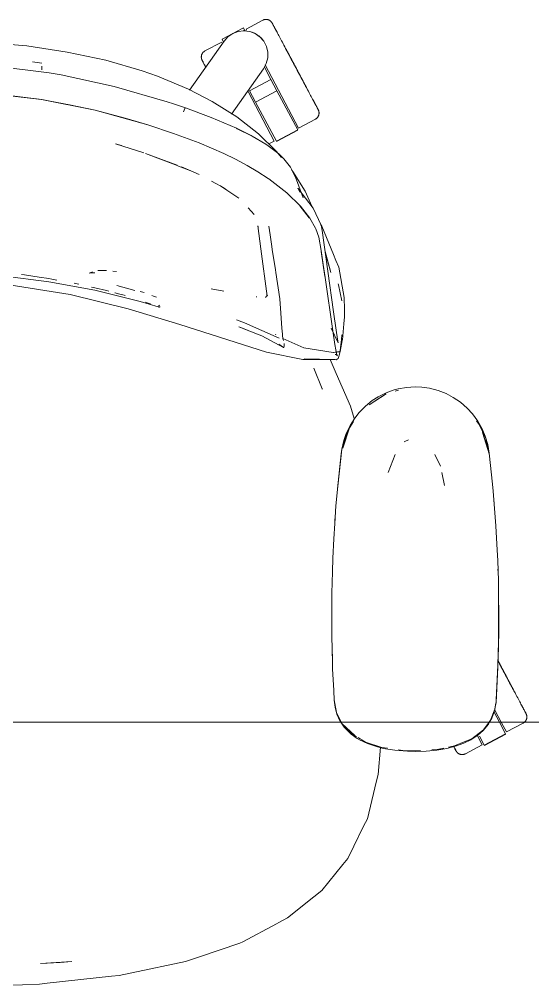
# Model space of a CAD drawing. Header units: millimetres. Extents: x 155927 to 295199, y -4084 to 97293.
# Drawn here: x 163682 to 163979, y 21083 to 21644 of the extents above; entities that cross this region are included whole.
import ezdxf

# ---------------------------------------------------------------- set-up
doc = ezdxf.new("R2010")
doc.units = ezdxf.units.MM
doc.header["$MEASUREMENT"] = 0
doc.layers.add('G-IMPT', color=8, linetype='CONTINUOUS', lineweight=9)
doc.layers.add('I-FURN', color=8, linetype='CONTINUOUS', lineweight=9)

msp = doc.modelspace()

# ---------------------------------------------------------------- linework, layer by layer
at = {"layer": 'G-IMPT'}
for p, q in [((163685.81, 21628.71), (163660.24, 21630.97)), ((163709.23, 21625.22), (163685.81, 21628.71)), ((163731.6, 21620.4), (163709.23, 21625.22)), ((163694.52, 21618.81), (163689.1, 21619.46)), ((163752.84, 21614.23), (163731.6, 21620.4)), ((163668.62, 21616.97), (163698.79, 21613.16)), ((163694.47, 21614.95), (163694.55, 21617.04)), ((163694.55, 21617.04), (163694.55, 21616.93)), ((163752.84, 21614.23), (163761.57, 21611.15)), ((163698.79, 21613.16), (163705.71, 21611.97)), ((163736.5, 21605.31), (163705.71, 21611.97)), ((163761.57, 21611.15), (163779.55, 21603.64)), ((163736.5, 21605.31), (163767.33, 21596.36)), ((163793.32, 21596.55), (163779.55, 21603.64)), ((163662.88, 21601.41), (163694.43, 21597.62)), ((163662.92, 21601.45), (163694.51, 21597.62)), ((163694.43, 21597.62), (163678.96, 21599.57)), ((163725.56, 21591.45), (163694.43, 21597.62)), ((163694.43, 21597.62), (163710.54, 21594.52)), ((163725.56, 21591.45), (163694.51, 21597.62)), ((163725.56, 21591.45), (163710.54, 21594.52)), ((163742.81, 21586.79), (163725.56, 21591.45)), ((163725.56, 21591.45), (163756.06, 21583.06)), ((163725.56, 21591.45), (163755.97, 21583.02)), ((163767.33, 21596.36), (163770.93, 21595.17)), ((163777.86, 21592.76), (163770.93, 21595.17)), ((163777.08, 21591.53), (163776.66, 21590.48)), ((163777.08, 21591.53), (163776.88, 21591.07)), ((163777.08, 21591.53), (163777.46, 21592.36)), ((163777.08, 21591.53), (163777.36, 21592.18)), ((163777.36, 21592.18), (163777.46, 21592.36)), ((163777.73, 21592.76), (163777.46, 21592.36)), ((163777.46, 21592.36), (163777.68, 21592.75)), ((163777.73, 21592.76), (163777.68, 21592.75)), ((163777.86, 21592.8), (163777.73, 21592.76)), ((163777.73, 21592.76), (163777.86, 21592.76)), ((163792.83, 21587.23), (163777.86, 21592.8)), ((163807.62, 21587.57), (163793.32, 21596.55)), ((163742.81, 21586.79), (163755.97, 21583.02)), ((163776.66, 21590.48), (163776.88, 21591.07)), ((163796.51, 21585.75), (163792.83, 21587.23)), ((163807.46, 21580.98), (163796.51, 21585.75)), ((163807.62, 21587.57), (163820.22, 21577.77)), ((163756.06, 21583.06), (163770.97, 21578.06)), ((163807.91, 21580.76), (163807.46, 21580.98)), ((163807.46, 21580.98), (163816.52, 21576.45)), ((163807.46, 21580.98), (163815.92, 21576.75)), ((163807.91, 21580.76), (163816.52, 21576.45)), ((163785.85, 21572.6), (163770.97, 21578.06)), ((163816.52, 21576.45), (163815.92, 21576.75)), ((163816.52, 21576.45), (163824.51, 21571.72)), ((163830.51, 21567.81), (163820.22, 21577.77)), ((163737.25, 21572), (163740.68, 21570.92)), ((163737.25, 21572), (163753.73, 21566.74)), ((163785.85, 21572.6), (163800.08, 21566.42)), ((163825.8, 21570.85), (163824.51, 21571.72)), ((163831.93, 21566.14), (163825.8, 21570.85)), ((163754.72, 21566.47), (163773.13, 21559.65)), ((163754.72, 21566.47), (163772.17, 21559.75)), ((163806.81, 21563.03), (163800.08, 21566.42)), ((163833.51, 21564.13), (163830.51, 21567.81)), ((163831.93, 21566.14), (163834.96, 21563.24)), ((163838.82, 21558.38), (163834.96, 21563.24)), ((163772.17, 21559.75), (163773.89, 21559.09)), ((163780.98, 21556.37), (163773.89, 21559.09)), ((163780.98, 21556.37), (163775.53, 21558.68)), ((163806.81, 21563.03), (163813.6, 21559.46)), ((163819.83, 21555.7), (163813.6, 21559.46)), ((163839.44, 21557.24), (163838.82, 21558.38)), ((163785.82, 21554.17), (163780.98, 21556.37)), ((163819.83, 21555.7), (163825.92, 21551.81)), ((163839.44, 21557.24), (163840.61, 21554.8)), ((163840.13, 21555.89), (163839.63, 21556.65)), ((163840.13, 21555.89), (163847.25, 21544.44)), ((163840.61, 21554.8), (163841.68, 21552.58)), ((163846.19, 21540.67), (163841.68, 21552.58)), ((163792.87, 21550.3), (163800.97, 21546.11)), ((163798.2, 21547.61), (163801.95, 21545.06)), ((163798.2, 21547.61), (163800.97, 21546.11)), ((163826.18, 21551.64), (163825.92, 21551.81)), ((163836.62, 21543.62), (163826.18, 21551.64)), ((163801.95, 21545.06), (163802.53, 21544.66)), ((163802.53, 21544.66), (163807.66, 21541.17)), ((163807.66, 21541.17), (163808.77, 21540.42)), ((163844.52, 21535.89), (163836.62, 21543.62)), ((163842.96, 21546.33), (163851.88, 21534.68)), ((163842.96, 21546.33), (163844.3, 21543.99)), ((163847.25, 21544.44), (163851.23, 21535.81)), ((163849.61, 21529.15), (163844.21, 21536.1)), ((163844.21, 21536.1), (163847.02, 21532.52)), ((163844.52, 21535.89), (163849.94, 21528.92)), ((163814.3, 21534.9), (163817.63, 21530.99)), ((163849.61, 21529.15), (163847.02, 21532.52)), ((163851.88, 21534.68), (163854.94, 21528.1)), ((163821.58, 21511.04), (163819.8, 21524.4)), ((163819.8, 21524.4), (163819.94, 21523.93)), ((163826.93, 21519.23), (163826.18, 21524.3)), ((163849.94, 21528.92), (163853.22, 21523.09)), ((163854.94, 21528.1), (163856.51, 21524.73)), ((163856.22, 21525.35), (163856.99, 21524.18)), ((163857.15, 21521.74), (163856.51, 21524.73)), ((163856.99, 21524.18), (163863.79, 21507.73)), ((163826.93, 21519.23), (163827.99, 21512.39)), ((163853.44, 21522.67), (163853.22, 21523.09)), ((163853.44, 21522.67), (163855.19, 21517.87)), ((163863.83, 21474.53), (163857.15, 21521.74)), ((163855.19, 21517.87), (163856.49, 21510.2)), ((163821.58, 21511.04), (163825.31, 21483.71)), ((163827.99, 21512.39), (163828.25, 21510.73)), ((163830.12, 21498.96), (163828.25, 21510.73)), ((163858.79, 21495.04), (163856.49, 21510.2)), ((163858.79, 21495.04), (163856.56, 21509.63)), ((163858.88, 21494.44), (163856.56, 21509.63)), ((163862.28, 21497.32), (163858.78, 21510.27)), ((163862.28, 21497.32), (163858.92, 21509.21)), ((163863.79, 21507.73), (163865.18, 21504.36)), ((163866.77, 21500.5), (163865.18, 21504.36)), ((163684.5, 21495.97), (163682.84, 21496.16)), ((163693.02, 21494.68), (163684.5, 21495.97)), ((163721.91, 21497.01), (163723.86, 21497.7)), ((163722.96, 21497.23), (163721.91, 21497.01)), ((163722.96, 21497.23), (163725.27, 21497.26)), ((163725.13, 21497.27), (163725.27, 21497.26)), ((163726.97, 21498.55), (163732.03, 21498.46)), ((163726.97, 21498.55), (163729.75, 21498.54)), ((163732.03, 21498.46), (163729.75, 21498.54)), ((163735.82, 21498.15), (163737.92, 21497.94)), ((163830.37, 21497.41), (163830.12, 21498.96)), ((163832.58, 21482.2), (163830.37, 21497.41)), ((163870.01, 21482.81), (163866.77, 21500.5)), ((163698.65, 21492.06), (163671.73, 21495.35)), ((163711, 21484.66), (163673.09, 21490.66)), ((163693.02, 21494.68), (163698.65, 21493.83)), ((163698.65, 21493.83), (163700.28, 21493.58)), ((163725.32, 21487.12), (163698.65, 21492.06)), ((163703.18, 21493.03), (163700.28, 21493.58)), ((163713.28, 21491.1), (163716.1, 21490.56)), ((163858.88, 21494.44), (163863.44, 21463.56)), ((163866.56, 21490.25), (163866.41, 21490.82)), ((163868.6, 21480.94), (163866.56, 21490.25)), ((163711, 21484.66), (163744.69, 21476.35)), ((163723.33, 21488.9), (163725.31, 21488.45)), ((163732.06, 21486.89), (163725.31, 21488.45)), ((163725.32, 21487.12), (163751.64, 21480.58)), ((163732.06, 21486.89), (163733.35, 21486.56)), ((163737.07, 21485.59), (163736.9, 21485.64)), ((163738.22, 21485.27), (163737.07, 21485.59)), ((163748.54, 21486.86), (163738.07, 21489.79)), ((163738.22, 21485.27), (163742.21, 21484.16)), ((163751.63, 21486.42), (163753.85, 21485.69)), ((163792.77, 21487.89), (163800.03, 21486.47)), ((163742.21, 21484.16), (163742.9, 21483.95)), ((163751.64, 21480.58), (163762.07, 21477.5)), ((163756.84, 21479.42), (163754.74, 21480.16)), ((163756.84, 21479.42), (163757.5, 21479.18)), ((163759.39, 21483.7), (163758.38, 21484.08)), ((163759.39, 21483.7), (163761.05, 21483.09)), ((163819.25, 21483.21), (163818.9, 21483.25)), ((163824.2, 21482.85), (163825.44, 21484.42)), ((163825.31, 21483.71), (163825.36, 21483.97)), ((163825.4, 21484.21), (163825.36, 21483.97)), ((163832.58, 21482.2), (163832.59, 21482.12)), ((163832.59, 21482.12), (163833.2, 21473.87)), ((163870.01, 21482.81), (163870.04, 21475.84)), ((163774.66, 21467.17), (163744.69, 21476.35)), ((163762.34, 21477.44), (163762.07, 21477.5)), ((163762.32, 21478.4), (163762.47, 21478.19)), ((163762.32, 21478.4), (163762.71, 21477.79)), ((163762.63, 21477.36), (163762.34, 21477.44)), ((163762.86, 21477.31), (163762.63, 21477.36)), ((163763.09, 21477.39), (163762.86, 21477.31)), ((163833.84, 21465.03), (163833.2, 21473.87)), ((163863.83, 21474.53), (163865.27, 21463.86)), ((163870.04, 21471.67), (163870.04, 21475.84)), ((163807.5, 21469.9), (163812.08, 21468.15)), ((163812.08, 21468.15), (163832.24, 21459.23)), ((163869.7, 21467.71), (163870.04, 21471.67)), ((163774.66, 21467.17), (163824.9, 21451.18)), ((163813.72, 21463.86), (163808.82, 21465.87)), ((163808.82, 21465.87), (163813.92, 21463.85)), ((163813.92, 21463.85), (163809.39, 21465.64)), ((163822.19, 21460.6), (163813.72, 21463.86)), ((163833.84, 21465.03), (163834.09, 21461.62)), ((163862.46, 21465.11), (163866.46, 21456.68)), ((163863.44, 21463.56), (163864.55, 21455.71)), ((163865.48, 21462.57), (163865.27, 21463.86)), ((163866.32, 21457.54), (163865.48, 21462.57)), ((163869.7, 21467.71), (163868.89, 21458.39)), ((163822.19, 21460.6), (163832.3, 21455.32)), ((163830.07, 21461.61), (163830.34, 21461.17)), ((163834.13, 21461.25), (163834.09, 21461.62)), ((163834.13, 21461.25), (163834.42, 21458.79)), ((163846.56, 21453.61), (163834.27, 21459.2)), ((163834.42, 21458.79), (163834.44, 21458.72)), ((163834.72, 21457.95), (163834.44, 21458.72)), ((163866.46, 21456.68), (163866.32, 21457.54)), ((163868.38, 21458.56), (163867.86, 21453.87)), ((163868.04, 21453.67), (163868.85, 21457.92)), ((163868.38, 21458.56), (163868.59, 21461.15)), ((163868.89, 21458.39), (163868.85, 21457.92)), ((163824.9, 21451.18), (163845.86, 21446.98)), ((163834.75, 21453.97), (163832.05, 21455.81)), ((163834.75, 21453.97), (163832.3, 21455.32)), ((163834.75, 21453.97), (163834.58, 21453.94)), ((163834.88, 21454), (163834.75, 21453.97)), ((163835.03, 21454.69), (163834.88, 21454)), ((163835.19, 21456.22), (163835.03, 21454.69)), ((163846.56, 21453.61), (163863.61, 21450.9)), ((163867.19, 21451.58), (163863.61, 21450.9)), ((163867.19, 21451.58), (163863.64, 21450.96)), ((163863.64, 21450.96), (163867.6, 21451.34)), ((163865.66, 21449.44), (163864.55, 21455.71)), ((163867.78, 21453.26), (163867.25, 21449.98)), ((163868.04, 21453.67), (163867.6, 21451.34)), ((163867.78, 21453.26), (163867.86, 21453.87)), ((163845.86, 21446.98), (163864.73, 21446.94)), ((163846.75, 21447.42), (163865.19, 21446.84)), ((163846.75, 21447.42), (163864.73, 21446.94)), ((163865.32, 21438.78), (163861.75, 21446.95)), ((163865.31, 21446.81), (163864.44, 21447)), ((163864.44, 21447), (163864.55, 21446.97)), ((163864.73, 21446.94), (163864.55, 21446.97)), ((163865.11, 21449.79), (163864.61, 21449.87)), ((163865.19, 21446.84), (163864.73, 21446.94)), ((163865.11, 21449.79), (163865.65, 21449.47)), ((163865.31, 21446.81), (163865.88, 21447.2)), ((163865.49, 21450.06), (163866.05, 21448.97)), ((163865.49, 21450.06), (163865.66, 21449.44)), ((163865.65, 21449.47), (163866.05, 21448.97)), ((163866.38, 21447.58), (163865.88, 21447.2)), ((163866.38, 21447.58), (163866.7, 21448.11)), ((163867.25, 21449.98), (163866.7, 21448.11)), ((163852.29, 21441.84), (163857.22, 21429.98)), ((163868.74, 21430.94), (163865.32, 21438.78)), ((163857.32, 21429.72), (163857.22, 21429.98)), ((163873.6, 21419.82), (163868.74, 21430.94)), ((163894.25, 21427.59), (163899.02, 21429.3)), ((163901.15, 21429.87), (163899.02, 21429.3)), ((163899.46, 21428.5), (163901.49, 21429.12)), ((163906.1, 21430.75), (163901.15, 21429.87)), ((163911.14, 21431.04), (163906.1, 21430.75)), ((163911.14, 21431.04), (163914.99, 21430.87)), ((163919.5, 21430.22), (163914.99, 21430.87)), ((163919.5, 21430.22), (163924.37, 21428.96)), ((163929.08, 21427.13), (163924.37, 21428.96)), ((163882.22, 21419.9), (163886.19, 21423.08)), ((163894.34, 21426.94), (163884.39, 21420.62)), ((163890.67, 21424.78), (163884.39, 21420.62)), ((163889.74, 21425.35), (163886.19, 21423.08)), ((163894.25, 21427.59), (163889.74, 21425.35)), ((163894.34, 21426.94), (163890.67, 21424.78)), ((163933.24, 21424.94), (163929.08, 21427.13)), ((163933.24, 21424.94), (163937.41, 21422.11)), ((163873.6, 21419.82), (163875.66, 21412.66)), ((163882.22, 21419.9), (163878.67, 21416.29)), ((163937.41, 21422.11), (163941.24, 21418.79)), ((163944.41, 21415.35), (163941.24, 21418.79)), ((163873.31, 21408.66), (163876.04, 21412.98)), ((163878.67, 21416.29), (163876.04, 21412.98)), ((163944.41, 21415.35), (163947.4, 21411.26)), ((163872.92, 21407.33), (163869.1, 21395.48)), ((163869.31, 21398.11), (163872.51, 21406.3)), ((163873.31, 21408.66), (163871.12, 21404.08)), ((163872.92, 21407.33), (163872.02, 21404.63)), ((163872.92, 21407.33), (163875.34, 21410.91)), ((163946.71, 21411.31), (163948.31, 21409.2)), ((163949.92, 21406.82), (163947.4, 21411.26)), ((163952.05, 21401.13), (163948.31, 21409.2)), ((163949.92, 21406.82), (163951.73, 21402.58)), ((163872.02, 21404.63), (163869.1, 21395.48)), ((163871.12, 21404.08), (163869.68, 21399.94)), ((163907.31, 21400.43), (163905.09, 21399.41)), ((163954.09, 21392.16), (163950.26, 21404.63)), ((163950.26, 21404.63), (163953.17, 21395.48)), ((163951.73, 21402.58), (163953.19, 21397.72)), ((163952.05, 21401.13), (163953.96, 21392.73)), ((163868.52, 21394.98), (163866.06, 21372.03)), ((163868.52, 21394.98), (163866.17, 21373.55)), ((163868.52, 21394.98), (163868.19, 21392.16)), ((163868.52, 21394.98), (163869.68, 21399.94)), ((163868.81, 21395.43), (163869.31, 21398.11)), ((163905.09, 21399.41), (163904.64, 21399.12)), ((163954.09, 21392.16), (163953.17, 21395.48)), ((163954.09, 21392.68), (163953.19, 21397.72)), ((163866.06, 21372.03), (163868.19, 21392.16)), ((163895.42, 21381.46), (163899.56, 21391.89)), ((163922.52, 21391.79), (163925.78, 21385.01)), ((163955.99, 21374.75), (163954.09, 21392.68)), ((163928.12, 21373.96), (163926.55, 21381.4)), ((163866.17, 21373.55), (163865.18, 21362.15)), ((163956.34, 21370.62), (163955.99, 21374.75)), ((163957.59, 21355.57), (163956.34, 21370.62)), ((163864.45, 21351.86), (163865.18, 21362.15)), ((163956.94, 21363.75), (163956.77, 21365.42)), ((163957.59, 21355.57), (163957.91, 21350.48)), ((163864.45, 21351.86), (163863.89, 21342.99)), ((163864.59, 21353.9), (163864.5, 21352)), ((163864.59, 21353.9), (163864.72, 21355.32)), ((163957.91, 21350.48), (163958.72, 21336.34)), ((163863.35, 21331.68), (163863.89, 21342.99)), ((163958.98, 21330.31), (163958.72, 21336.34)), ((163863.35, 21331.68), (163863.06, 21323.8)), ((163958.98, 21330.31), (163959.37, 21318.56)), ((163862.77, 21311.5), (163863.06, 21323.8)), ((163959.12, 21325.43), (163959.23, 21323.49)), ((163959.23, 21323.49), (163959.24, 21322)), ((163862.98, 21319.93), (163862.9, 21318.28)), ((163862.9, 21318.28), (163862.9, 21316.2)), ((163959.53, 21310.14), (163959.37, 21318.56)), ((163862.77, 21311.5), (163862.69, 21306.03)), ((163862.69, 21291.31), (163862.69, 21306.03)), ((163959.53, 21310.14), (163959.42, 21280.12)), ((163959.53, 21310.14), (163959.58, 21289.95)), ((163959.53, 21310.14), (163959.62, 21299.34)), ((163959.42, 21280.12), (163959.62, 21299.34)), ((163862.74, 21286.8), (163862.69, 21291.31)), ((163959.58, 21289.95), (163959.07, 21268.56)), ((163959.58, 21289.95), (163959.11, 21269.77)), ((163959.58, 21289.95), (163959.42, 21280.12)), ((163959.54, 21289.95), (163959.56, 21287.92)), ((163862.74, 21286.8), (163863.12, 21271.13)), ((163862.91, 21280.08), (163862.91, 21277.86)), ((163863.06, 21274.53), (163862.91, 21277.86)), ((163959.42, 21280.12), (163959.07, 21268.56)), ((163863.12, 21271.13), (163863.24, 21267.59)), ((163863.86, 21255.03), (163863.24, 21267.59)), ((163959.11, 21269.77), (163958.02, 21247.98)), ((163959.07, 21268.56), (163958.02, 21247.98)), ((163959.11, 21269.77), (163958.14, 21249.59)), ((163959.07, 21268.56), (163959.11, 21269.77)), ((163863.86, 21255.03), (163864.14, 21249.36)), ((163865.51, 21242.24), (163864.14, 21249.59)), ((163864.14, 21249.36), (163864.64, 21245.35)), ((163958.02, 21247.98), (163958.14, 21249.59)), ((163864.64, 21245.35), (163865.7, 21241.4)), ((163957.31, 21244.12), (163954.9, 21237.92)), ((163957.33, 21243.94), (163956.96, 21242.59)), ((163957.31, 21244.12), (163957.89, 21247.97)), ((163957.33, 21243.94), (163957.77, 21246.33)), ((163958.02, 21247.98), (163957.77, 21246.33)), ((163867.61, 21237.98), (163865.51, 21242.24)), ((163867.69, 21237.08), (163865.7, 21241.4)), ((163867.61, 21237.98), (163868.24, 21236.71)), ((163954.9, 21237.92), (163954, 21236.71)), ((163955.57, 21238.95), (163954.29, 21236.71)), ((163955.57, 21238.95), (163956.96, 21242.59)), ((163867.94, 21236.71), (163869.89, 21233.86)), ((163874.02, 21230.04), (163868.71, 21235.75)), ((163876.11, 21228.84), (163868.71, 21235.75)), ((163868.71, 21235.75), (163870.95, 21233.33)), ((163871.03, 21232.53), (163869.89, 21233.86)), ((163874.48, 21230.26), (163870.95, 21233.33)), ((163871.03, 21232.53), (163874.07, 21229.67)), ((163950.73, 21232.3), (163943.94, 21227.08)), ((163953.61, 21235.52), (163950.53, 21231.78)), ((163954, 21236.71), (163950.73, 21232.3)), ((163954.29, 21236.71), (163953.61, 21235.52)), ((163877.17, 21228.15), (163874.02, 21230.04)), ((163874.07, 21229.67), (163877.53, 21227.22)), ((163876.11, 21228.84), (163874.64, 21230.12)), ((163878.9, 21226.42), (163877.53, 21227.22)), ((163879.4, 21226.82), (163877.96, 21227.68)), ((163883.54, 21224.21), (163878.9, 21226.42)), ((163882.32, 21225.07), (163879.87, 21226.54)), ((163943.45, 21226.46), (163939.37, 21224.47)), ((163943.94, 21227.08), (163939.55, 21225.24)), ((163943.45, 21226.46), (163947.49, 21229.11)), ((163947.49, 21229.11), (163950.53, 21231.78)), ((163891.71, 21222.04), (163882.32, 21225.07)), ((163888.63, 21222.47), (163883.54, 21224.21)), ((163888.63, 21222.47), (163892.55, 21221.49)), ((163891.09, 21222.18), (163889.65, 21206.3)), ((163895, 21221.58), (163891.71, 21222.04)), ((163892.55, 21221.49), (163899.32, 21220.38)), ((163923.96, 21220.87), (163920.76, 21220.68)), ((163923.63, 21220.46), (163929.56, 21221.46)), ((163927.71, 21221.64), (163923.96, 21220.87)), ((163935.04, 21222.89), (163929.56, 21221.46)), ((163933.92, 21222.91), (163930.46, 21222.2)), ((163933.92, 21222.91), (163939.55, 21225.24)), ((163935.04, 21222.89), (163939.37, 21224.47)), ((163906.63, 21219.8), (163899.32, 21220.38)), ((163903.97, 21220.32), (163901.19, 21220.71)), ((163903.97, 21220.32), (163911.14, 21220.09)), ((163906.63, 21219.8), (163911.14, 21219.71)), ((163914.25, 21220.28), (163911.14, 21220.09)), ((163911.14, 21219.71), (163917.48, 21219.89)), ((163923.63, 21220.46), (163917.48, 21219.89)), ((163889.65, 21206.3), (163888.35, 21201.01)), ((163883.37, 21180.7), (163887.77, 21198.64)), ((163887.77, 21198.64), (163888.35, 21201.01)), ((163881.22, 21176.33), (163875.57, 21164.86)), ((163881.22, 21176.33), (163883.37, 21180.7)), ((163872.05, 21157.7), (163875.57, 21164.86)), ((163869.07, 21154.05), (163856.9, 21139.1)), ((163869.07, 21154.05), (163872.05, 21157.7)), ((163856.9, 21139.1), (163852.24, 21135.34)), ((163837.1, 21123.13), (163852.24, 21135.34)), ((163830.6, 21119.7), (163831.97, 21120.42)), ((163837.1, 21123.13), (163831.97, 21120.42)), ((163830.6, 21119.7), (163811.09, 21109.4)), ((163785.34, 21100.37), (163809.43, 21108.52)), ((163811.09, 21109.4), (163809.43, 21108.52)), ((163693.76, 21096.66), (163712.04, 21097.9)), ((163693.76, 21096.66), (163705.09, 21097.29)), ((163712.04, 21097.9), (163705.09, 21097.29)), ((163764.08, 21094.99), (163777.9, 21097.86)), ((163785.34, 21100.37), (163777.9, 21097.86)), ((163760.4, 21094.22), (163739.46, 21089.87)), ((163760.4, 21094.22), (163764.08, 21094.99)), ((163697.6, 21085.26), (163735.04, 21089.39)), ((163739.46, 21089.87), (163735.04, 21089.39)), ((163683.28, 21084.45), (163631.1, 21082.75)), ((163683.28, 21084.45), (163693.23, 21084.78)), ((163697.6, 21085.26), (163693.23, 21084.78))]:
    msp.add_line(p, q, dxfattribs=at)
at = {"layer": 'I-FURN'}
for p, q in [((163822.69, 21643.67), (163813.01, 21638.52)), ((163822.69, 21643.67), (163822.84, 21643.75)), ((163822.84, 21643.75), (163822.98, 21643.81)), ((163822.98, 21643.81), (163823.13, 21643.87)), ((163823.13, 21643.87), (163823.28, 21643.93)), ((163823.28, 21643.93), (163823.44, 21643.98)), ((163823.44, 21643.98), (163823.59, 21644.02)), ((163823.59, 21644.02), (163823.75, 21644.06)), ((163823.75, 21644.06), (163823.91, 21644.09)), ((163823.91, 21644.09), (163824.07, 21644.11)), ((163824.07, 21644.11), (163824.23, 21644.13)), ((163824.23, 21644.13), (163824.39, 21644.14)), ((163824.39, 21644.14), (163824.55, 21644.14)), ((163824.55, 21644.14), (163824.71, 21644.14)), ((163824.71, 21644.14), (163824.87, 21644.13)), ((163824.87, 21644.13), (163825.03, 21644.12)), ((163825.03, 21644.12), (163825.19, 21644.1)), ((163825.19, 21644.1), (163825.35, 21644.07)), ((163825.35, 21644.07), (163825.51, 21644.04)), ((163825.51, 21644.04), (163825.67, 21644)), ((163825.67, 21644), (163825.82, 21643.95)), ((163825.82, 21643.95), (163825.97, 21643.9)), ((163825.97, 21643.9), (163826.12, 21643.84)), ((163826.12, 21643.84), (163826.27, 21643.78)), ((163826.27, 21643.78), (163826.42, 21643.71)), ((163826.42, 21643.71), (163826.56, 21643.63)), ((163826.56, 21643.63), (163826.7, 21643.55)), ((163826.7, 21643.55), (163826.83, 21643.46)), ((163826.83, 21643.46), (163826.96, 21643.37)), ((163826.96, 21643.37), (163827.09, 21643.27)), ((163827.09, 21643.27), (163827.22, 21643.17)), ((163827.22, 21643.17), (163827.34, 21643.06)), ((163827.34, 21643.06), (163827.45, 21642.95)), ((163827.45, 21642.95), (163827.56, 21642.83)), ((163827.56, 21642.83), (163827.67, 21642.71)), ((163827.67, 21642.71), (163827.77, 21642.58)), ((163827.77, 21642.58), (163827.87, 21642.45)), ((163827.87, 21642.45), (163827.96, 21642.32)), ((163827.96, 21642.32), (163828.04, 21642.18)), ((163828.04, 21642.18), (163828.12, 21642.04)), ((163828.12, 21642.04), (163828.14, 21642.01)), ((163828.14, 21642.01), (163828.15, 21641.99)), ((163828.15, 21642), (163828.14, 21642.01)), ((163828.17, 21641.96), (163828.15, 21642)), ((163828.15, 21641.99), (163828.19, 21641.93)), ((163828.21, 21641.88), (163828.17, 21641.96)), ((163828.19, 21641.93), (163828.24, 21641.83)), ((163828.28, 21641.75), (163828.21, 21641.88)), ((163828.24, 21641.83), (163828.31, 21641.69)), ((163811.44, 21639.33), (163799.08, 21632.76)), ((163805.29, 21636.01), (163808.45, 21637.19)), ((163808.45, 21637.19), (163811.8, 21637.57)), ((163811.43, 21637.54), (163812.19, 21637.94)), ((163811.44, 21639.33), (163812.19, 21637.94)), ((163811.8, 21637.57), (163815.15, 21637.14)), ((163812.19, 21637.94), (163812.14, 21638.03)), ((163813.21, 21638.15), (163813.01, 21638.52)), ((163815.15, 21637.14), (163818.29, 21635.92)), ((163828.36, 21641.59), (163828.28, 21641.75)), ((163828.31, 21641.69), (163828.41, 21641.51)), ((163828.47, 21641.39), (163828.36, 21641.59)), ((163828.41, 21641.51), (163828.53, 21641.29)), ((163828.6, 21641.15), (163828.47, 21641.39)), ((163828.53, 21641.29), (163828.66, 21641.03)), ((163828.75, 21640.87), (163828.6, 21641.15)), ((163828.66, 21641.03), (163828.82, 21640.73)), ((163828.92, 21640.55), (163828.75, 21640.87)), ((163828.82, 21640.73), (163829, 21640.4)), ((163829.11, 21640.2), (163828.92, 21640.55)), ((163829, 21640.4), (163829.2, 21640.02)), ((163829.31, 21639.81), (163829.11, 21640.2)), ((163829.2, 21640.02), (163829.42, 21639.61)), ((163829.54, 21639.38), (163829.31, 21639.81)), ((163829.42, 21639.61), (163829.65, 21639.17)), ((163829.79, 21638.91), (163829.54, 21639.38)), ((163829.65, 21639.17), (163829.91, 21638.68)), ((163830.06, 21638.41), (163829.79, 21638.91)), ((163829.91, 21638.68), (163830.19, 21638.17)), ((163830.34, 21637.87), (163830.06, 21638.41)), ((163830.19, 21638.17), (163830.48, 21637.62)), ((163830.64, 21637.3), (163830.34, 21637.87)), ((163830.48, 21637.62), (163830.79, 21637.03)), ((163830.96, 21636.7), (163830.64, 21637.3)), ((163831.3, 21636.07), (163830.96, 21636.7)), ((163780.22, 21603.01), (163800.24, 21631.6)), ((163798.88, 21631.01), (163789.19, 21625.86)), ((163799.82, 21631.37), (163799.08, 21632.76)), ((163799.78, 21631.45), (163799.82, 21631.37)), ((163800.24, 21631.6), (163802.5, 21634.11)), ((163802.5, 21634.11), (163805.29, 21636.01)), ((163818.29, 21635.92), (163821.05, 21633.99)), ((163821.92, 21633.15), (163819.13, 21635.44)), ((163821.05, 21633.99), (163823.27, 21631.45)), ((163823.07, 21631.73), (163821.92, 21633.15)), ((163823.27, 21631.45), (163824.82, 21628.45)), ((163831.65, 21635.41), (163831.3, 21636.07)), ((163832.02, 21634.71), (163831.65, 21635.41)), ((163832.41, 21633.99), (163832.02, 21634.71)), ((163832.81, 21633.24), (163832.41, 21633.99)), ((163833.22, 21632.46), (163832.81, 21633.24)), ((163833.64, 21631.66), (163833.22, 21632.46)), ((163834.08, 21630.84), (163833.64, 21631.66)), ((163834.53, 21629.99), (163834.08, 21630.84)), ((163788.03, 21624.93), (163788.14, 21625.05)), ((163788.14, 21625.05), (163788.25, 21625.17)), ((163788.25, 21625.17), (163788.37, 21625.28)), ((163788.37, 21625.28), (163788.49, 21625.39)), ((163788.49, 21625.39), (163788.62, 21625.49)), ((163788.62, 21625.49), (163788.75, 21625.58)), ((163788.75, 21625.58), (163788.88, 21625.68)), ((163788.88, 21625.68), (163789.02, 21625.76)), ((163789.02, 21625.76), (163789.16, 21625.84)), ((163789.16, 21625.84), (163789.19, 21625.86)), ((163824.82, 21628.45), (163825.61, 21625.17)), ((163825.61, 21625.17), (163825.58, 21621.8)), ((163834.99, 21629.12), (163834.53, 21629.99)), ((163835.47, 21628.24), (163834.99, 21629.12)), ((163835.95, 21627.33), (163835.47, 21628.24)), ((163835.69, 21627.82), (163836.17, 21626.91)), ((163836.44, 21626.41), (163835.95, 21627.33)), ((163836.17, 21626.91), (163836.67, 21625.98)), ((163836.94, 21625.47), (163836.44, 21626.41)), ((163836.67, 21625.98), (163837.17, 21625.03)), ((163837.44, 21624.52), (163836.94, 21625.47)), ((163837.17, 21625.03), (163837.68, 21624.08)), ((163787.06, 21622.43), (163787.07, 21622.59)), ((163787.06, 21622.27), (163787.06, 21622.43)), ((163787.06, 21622.11), (163787.06, 21622.27)), ((163787.07, 21621.95), (163787.06, 21622.11)), ((163787.07, 21622.59), (163787.08, 21622.75)), ((163787.09, 21621.79), (163787.07, 21621.95)), ((163787.08, 21622.75), (163787.1, 21622.91)), ((163787.11, 21621.63), (163787.09, 21621.79)), ((163787.1, 21622.91), (163787.13, 21623.07)), ((163787.14, 21621.47), (163787.11, 21621.63)), ((163787.13, 21623.07), (163787.16, 21623.23)), ((163787.18, 21621.31), (163787.14, 21621.47)), ((163787.16, 21623.23), (163787.2, 21623.38)), ((163787.22, 21621.16), (163787.18, 21621.31)), ((163787.2, 21623.38), (163787.25, 21623.54)), ((163787.27, 21621), (163787.22, 21621.16)), ((163787.25, 21623.54), (163787.3, 21623.69)), ((163787.33, 21620.85), (163787.27, 21621)), ((163787.3, 21623.69), (163787.36, 21623.84)), ((163787.39, 21620.7), (163787.33, 21620.85)), ((163787.36, 21623.84), (163787.43, 21623.99)), ((163787.46, 21620.55), (163787.39, 21620.7)), ((163787.43, 21623.99), (163787.5, 21624.13)), ((163787.53, 21620.41), (163787.46, 21620.55)), ((163787.5, 21624.13), (163787.57, 21624.28)), ((163787.53, 21620.4), (163787.53, 21620.41)), ((163787.53, 21620.41), (163787.54, 21620.39)), ((163787.55, 21620.36), (163787.53, 21620.4)), ((163787.54, 21620.39), (163787.57, 21620.33)), ((163787.6, 21620.28), (163787.55, 21620.36)), ((163787.57, 21624.28), (163787.65, 21624.41)), ((163787.57, 21620.33), (163787.62, 21620.23)), ((163787.66, 21620.16), (163787.6, 21620.28)), ((163787.62, 21620.23), (163787.7, 21620.09)), ((163787.65, 21624.41), (163787.74, 21624.55)), ((163787.75, 21620), (163787.66, 21620.16)), ((163787.7, 21620.09), (163787.79, 21619.91)), ((163787.74, 21624.55), (163787.83, 21624.68)), ((163787.86, 21619.8), (163787.75, 21620)), ((163787.79, 21619.91), (163787.91, 21619.69)), ((163787.83, 21624.68), (163787.93, 21624.81)), ((163787.98, 21619.56), (163787.86, 21619.8)), ((163787.91, 21619.69), (163788.05, 21619.43)), ((163787.93, 21624.81), (163788.03, 21624.93)), ((163788.13, 21619.28), (163787.98, 21619.56)), ((163788.05, 21619.43), (163788.21, 21619.13)), ((163825.58, 21621.8), (163824.76, 21618.53)), ((163837.96, 21623.55), (163837.44, 21624.52)), ((163837.68, 21624.08), (163838.19, 21623.11)), ((163838.47, 21622.58), (163837.96, 21623.55)), ((163838.19, 21623.11), (163838.71, 21622.13)), ((163839, 21621.6), (163838.47, 21622.58)), ((163838.71, 21622.13), (163839.24, 21621.14)), ((163839.52, 21620.61), (163839, 21621.6)), ((163839.24, 21621.14), (163839.77, 21620.15)), ((163840.05, 21619.61), (163839.52, 21620.61)), ((163839.77, 21620.15), (163840.3, 21619.15)), ((163840.59, 21618.61), (163840.05, 21619.61)), ((163788.3, 21618.96), (163788.13, 21619.28)), ((163788.21, 21619.13), (163788.39, 21618.8)), ((163788.49, 21618.6), (163788.3, 21618.96)), ((163788.39, 21618.8), (163788.58, 21618.43)), ((163788.7, 21618.21), (163788.49, 21618.6)), ((163788.58, 21618.43), (163788.8, 21618.02)), ((163788.93, 21617.78), (163788.7, 21618.21)), ((163788.8, 21618.02), (163789.04, 21617.57)), ((163789.17, 21617.31), (163788.93, 21617.78)), ((163789.04, 21617.57), (163789.3, 21617.09)), ((163789.44, 21616.81), (163789.17, 21617.31)), ((163789.3, 21617.09), (163789.57, 21616.57)), ((163789.73, 21616.28), (163789.44, 21616.81)), ((163823.17, 21615.55), (163804.66, 21589.12)), ((163824.76, 21618.53), (163823.17, 21615.55)), ((163823.63, 21616.42), (163827.38, 21609.36)), ((163843.52, 21581.13), (163824.06, 21617.74)), ((163840.3, 21619.15), (163840.83, 21618.15)), ((163841.12, 21617.6), (163840.59, 21618.61)), ((163840.83, 21618.15), (163841.37, 21617.14)), ((163841.65, 21616.6), (163841.12, 21617.6)), ((163841.37, 21617.14), (163841.9, 21616.14)), ((163842.19, 21615.59), (163841.65, 21616.6)), ((163841.9, 21616.14), (163842.43, 21615.13)), ((163842.72, 21614.59), (163842.19, 21615.59)), ((163842.43, 21615.13), (163842.97, 21614.13)), ((163843.25, 21613.59), (163842.72, 21614.59)), ((163842.97, 21614.13), (163843.5, 21613.13)), ((163827.38, 21609.36), (163815.02, 21602.79)), ((163827.38, 21609.36), (163830.91, 21602.72)), ((163843.78, 21612.6), (163843.25, 21613.59)), ((163843.5, 21613.13), (163844.02, 21612.14)), ((163844.31, 21611.61), (163843.78, 21612.6)), ((163844.02, 21612.14), (163844.55, 21611.16)), ((163844.83, 21610.63), (163844.31, 21611.61)), ((163844.55, 21611.16), (163845.06, 21610.18)), ((163845.34, 21609.66), (163844.83, 21610.63)), ((163845.06, 21610.18), (163845.58, 21609.22)), ((163845.85, 21608.7), (163845.34, 21609.66)), ((163845.58, 21609.22), (163846.08, 21608.27)), ((163846.35, 21607.76), (163845.85, 21608.7)), ((163846.08, 21608.27), (163846.58, 21607.33)), ((163818.55, 21596.14), (163815.02, 21602.79)), ((163830.91, 21602.72), (163818.55, 21596.14)), ((163830.91, 21602.72), (163842.99, 21580.01)), ((163846.85, 21606.83), (163846.35, 21607.76)), ((163846.58, 21607.33), (163847.07, 21606.41)), ((163847.33, 21605.92), (163846.85, 21606.83)), ((163847.07, 21606.41), (163847.55, 21605.5)), ((163847.81, 21605.02), (163847.33, 21605.92)), ((163847.55, 21605.5), (163848.03, 21604.62)), ((163848.28, 21604.14), (163847.81, 21605.02)), ((163848.03, 21604.62), (163848.49, 21603.75)), ((163848.73, 21603.29), (163848.28, 21604.14)), ((163848.49, 21603.75), (163848.94, 21602.9)), ((163849.18, 21602.45), (163848.73, 21603.29)), ((163829.4, 21573.62), (163814.14, 21602.32)), ((163849.61, 21601.64), (163849.18, 21602.45)), ((163850.03, 21600.85), (163849.61, 21601.64)), ((163850.43, 21600.09), (163850.03, 21600.85)), ((163850.82, 21599.36), (163850.43, 21600.09)), ((163851.2, 21598.65), (163850.82, 21599.36)), ((163851.56, 21597.97), (163851.2, 21598.65)), ((163851.9, 21597.32), (163851.56, 21597.97)), ((163852.23, 21596.71), (163851.9, 21597.32)), ((163830.63, 21573.44), (163818.55, 21596.14)), ((163852.54, 21596.12), (163852.23, 21596.71)), ((163852.38, 21596.43), (163852.68, 21595.86)), ((163852.83, 21595.57), (163852.54, 21596.12)), ((163852.68, 21595.86), (163852.96, 21595.33)), ((163853.11, 21595.05), (163852.83, 21595.57)), ((163852.96, 21595.33), (163853.23, 21594.83)), ((163853.37, 21594.57), (163853.11, 21595.05)), ((163853.23, 21594.83), (163853.48, 21594.36)), ((163853.6, 21594.13), (163853.37, 21594.57)), ((163853.48, 21594.36), (163853.71, 21593.93)), ((163853.82, 21593.72), (163853.6, 21594.13)), ((163853.71, 21593.93), (163853.91, 21593.54)), ((163854.02, 21593.34), (163853.82, 21593.72)), ((163853.91, 21593.54), (163854.1, 21593.18)), ((163854.2, 21593.01), (163854.02, 21593.34)), ((163854.1, 21593.18), (163854.27, 21592.87)), ((163854.36, 21592.71), (163854.2, 21593.01)), ((163854.27, 21592.87), (163854.42, 21592.59)), ((163854.49, 21592.45), (163854.36, 21592.71)), ((163854.42, 21592.59), (163854.55, 21592.35)), ((163854.61, 21592.23), (163854.49, 21592.45)), ((163854.55, 21592.35), (163854.66, 21592.15)), ((163854.7, 21592.05), (163854.61, 21592.23)), ((163854.66, 21592.15), (163854.74, 21591.98)), ((163854.78, 21591.91), (163854.7, 21592.05)), ((163854.74, 21591.98), (163854.81, 21591.86)), ((163854.83, 21591.81), (163854.78, 21591.91)), ((163854.81, 21591.86), (163854.85, 21591.78)), ((163854.86, 21591.75), (163854.83, 21591.81)), ((163854.85, 21591.78), (163854.87, 21591.74)), ((163854.88, 21591.73), (163854.86, 21591.75)), ((163854.87, 21591.74), (163854.88, 21591.73)), ((163854.88, 21591.73), (163854.95, 21591.59)), ((163854.95, 21591.59), (163855.02, 21591.44)), ((163855.02, 21591.44), (163855.08, 21591.29)), ((163855.08, 21591.29), (163855.13, 21591.14)), ((163843.52, 21581.13), (163853.21, 21586.28)), ((163853.25, 21586.3), (163853.21, 21586.28)), ((163853.39, 21586.38), (163853.25, 21586.3)), ((163853.52, 21586.47), (163853.39, 21586.38)), ((163853.66, 21586.56), (163853.52, 21586.47)), ((163853.79, 21586.65), (163853.66, 21586.56)), ((163853.91, 21586.76), (163853.79, 21586.65)), ((163854.03, 21586.86), (163853.91, 21586.76)), ((163854.15, 21586.97), (163854.03, 21586.86)), ((163854.26, 21587.09), (163854.15, 21586.97)), ((163854.37, 21587.21), (163854.26, 21587.09)), ((163854.47, 21587.33), (163854.37, 21587.21)), ((163854.57, 21587.46), (163854.47, 21587.33)), ((163854.66, 21587.59), (163854.57, 21587.46)), ((163854.75, 21587.73), (163854.66, 21587.59)), ((163854.83, 21587.87), (163854.75, 21587.73)), ((163854.91, 21588.01), (163854.83, 21587.87)), ((163854.98, 21588.16), (163854.91, 21588.01)), ((163855.04, 21588.3), (163854.98, 21588.16)), ((163855.1, 21588.45), (163855.04, 21588.3)), ((163855.15, 21588.61), (163855.1, 21588.45)), ((163855.13, 21591.14), (163855.18, 21590.99)), ((163855.2, 21588.76), (163855.15, 21588.61)), ((163855.18, 21590.99), (163855.22, 21590.83)), ((163855.24, 21588.92), (163855.2, 21588.76)), ((163855.22, 21590.83), (163855.26, 21590.67)), ((163855.27, 21589.07), (163855.24, 21588.92)), ((163855.26, 21590.67), (163855.29, 21590.52)), ((163855.3, 21589.23), (163855.27, 21589.07)), ((163855.29, 21590.52), (163855.31, 21590.36)), ((163855.32, 21589.39), (163855.3, 21589.23)), ((163855.31, 21590.36), (163855.33, 21590.2)), ((163855.34, 21589.55), (163855.32, 21589.39)), ((163855.33, 21590.2), (163855.34, 21590.04)), ((163855.34, 21590.04), (163855.35, 21589.87)), ((163855.35, 21589.71), (163855.34, 21589.55)), ((163855.35, 21589.87), (163855.35, 21589.71)), ((163842.99, 21580.01), (163830.63, 21573.44)), ((163830.72, 21573.26), (163843.08, 21579.84)), ((163826.24, 21571.94), (163829.4, 21573.62)), ((163959.56, 21271.47), (163959.03, 21272.45)), ((163959.27, 21272), (163959.8, 21271.01)), ((163960.08, 21270.48), (163959.56, 21271.47)), ((163959.8, 21271.01), (163960.33, 21270.02)), ((163960.61, 21269.48), (163960.08, 21270.48)), ((163960.33, 21270.02), (163960.86, 21269.02)), ((163961.15, 21268.48), (163960.61, 21269.48)), ((163960.86, 21269.02), (163961.39, 21268.02)), ((163961.68, 21267.47), (163961.15, 21268.48)), ((163961.39, 21268.02), (163961.92, 21267.01)), ((163962.21, 21266.47), (163961.68, 21267.47)), ((163961.92, 21267.01), (163962.46, 21266.01)), ((163962.75, 21265.46), (163962.21, 21266.47)), ((163962.46, 21266.01), (163962.99, 21265)), ((163963.28, 21264.46), (163962.75, 21265.46)), ((163962.99, 21265), (163963.53, 21264)), ((163963.81, 21263.46), (163963.28, 21264.46)), ((163963.53, 21264), (163964.06, 21263)), ((163964.34, 21262.47), (163963.81, 21263.46)), ((163964.06, 21263), (163964.58, 21262.01)), ((163964.87, 21261.48), (163964.34, 21262.47)), ((163964.58, 21262.01), (163965.11, 21261.03)), ((163965.39, 21260.5), (163964.87, 21261.48)), ((163965.11, 21261.03), (163965.62, 21260.05)), ((163965.9, 21259.53), (163965.39, 21260.5)), ((163965.62, 21260.05), (163966.14, 21259.09)), ((163966.41, 21258.57), (163965.9, 21259.53)), ((163966.14, 21259.09), (163966.64, 21258.14)), ((163966.91, 21257.63), (163966.41, 21258.57)), ((163966.64, 21258.14), (163967.14, 21257.2)), ((163967.41, 21256.7), (163966.91, 21257.63)), ((163967.14, 21257.2), (163967.63, 21256.28)), ((163967.89, 21255.79), (163967.41, 21256.7)), ((163967.63, 21256.28), (163968.11, 21255.37)), ((163968.37, 21254.89), (163967.89, 21255.79)), ((163968.11, 21255.37), (163968.58, 21254.49)), ((163968.84, 21254.01), (163968.37, 21254.89)), ((163968.58, 21254.49), (163969.05, 21253.62)), ((163969.29, 21253.16), (163968.84, 21254.01)), ((163969.05, 21253.62), (163969.5, 21252.77)), ((163969.73, 21252.32), (163969.29, 21253.16)), ((163970.17, 21251.51), (163969.73, 21252.32)), ((163970.59, 21250.72), (163970.17, 21251.51)), ((163970.99, 21249.96), (163970.59, 21250.72)), ((163971.38, 21249.23), (163970.99, 21249.96)), ((163971.76, 21248.52), (163971.38, 21249.23)), ((163961.27, 21236.29), (163957.35, 21243.67)), ((163972.12, 21247.84), (163971.76, 21248.52)), ((163972.46, 21247.19), (163972.12, 21247.84)), ((163972.79, 21246.58), (163972.46, 21247.19)), ((163973.1, 21245.99), (163972.79, 21246.58)), ((163972.93, 21246.3), (163973.24, 21245.73)), ((163973.39, 21245.44), (163973.1, 21245.99)), ((163973.24, 21245.73), (163973.52, 21245.2)), ((163973.67, 21244.92), (163973.39, 21245.44)), ((163973.52, 21245.2), (163973.79, 21244.7)), ((163973.92, 21244.44), (163973.67, 21244.92)), ((163973.79, 21244.7), (163974.04, 21244.23)), ((163974.16, 21244), (163973.92, 21244.44)), ((163974.04, 21244.23), (163974.26, 21243.8)), ((163974.38, 21243.59), (163974.16, 21244)), ((163974.26, 21243.8), (163974.47, 21243.41)), ((163974.58, 21243.21), (163974.38, 21243.59)), ((163974.47, 21243.41), (163974.66, 21243.05)), ((163956.9, 21242.39), (163959.99, 21236.57)), ((163974.76, 21242.88), (163974.58, 21243.21)), ((163974.66, 21243.05), (163974.83, 21242.74)), ((163974.91, 21242.58), (163974.76, 21242.88)), ((163974.83, 21242.74), (163974.98, 21242.46)), ((163975.05, 21242.32), (163974.91, 21242.58)), ((163974.98, 21242.46), (163975.11, 21242.22)), ((163975.17, 21242.1), (163975.05, 21242.32)), ((163975.11, 21242.22), (163975.22, 21242.02)), ((163975.26, 21241.92), (163975.17, 21242.1)), ((163975.22, 21242.02), (163975.3, 21241.85)), ((163975.34, 21241.78), (163975.26, 21241.92)), ((163975.3, 21241.85), (163975.37, 21241.73)), ((163975.39, 21237.74), (163975.31, 21237.6)), ((163975.39, 21241.68), (163975.34, 21241.78)), ((163975.37, 21241.73), (163975.41, 21241.65)), ((163975.42, 21241.62), (163975.39, 21241.68)), ((163975.47, 21237.88), (163975.39, 21237.74)), ((163975.41, 21241.65), (163975.43, 21241.61)), ((163975.44, 21241.6), (163975.42, 21241.62)), ((163975.43, 21241.61), (163975.44, 21241.6)), ((163975.44, 21241.6), (163975.51, 21241.46)), ((163975.54, 21238.03), (163975.47, 21237.88)), ((163975.51, 21241.46), (163975.57, 21241.31)), ((163975.6, 21238.17), (163975.54, 21238.03)), ((163975.57, 21241.31), (163975.64, 21241.16)), ((163975.66, 21238.32), (163975.6, 21238.17)), ((163975.64, 21241.16), (163975.69, 21241.01)), ((163975.71, 21238.48), (163975.66, 21238.32)), ((163975.69, 21241.01), (163975.74, 21240.86)), ((163975.76, 21238.63), (163975.71, 21238.48)), ((163975.74, 21240.86), (163975.78, 21240.7)), ((163975.8, 21238.79), (163975.76, 21238.63)), ((163975.78, 21240.7), (163975.82, 21240.54)), ((163975.83, 21238.94), (163975.8, 21238.79)), ((163975.82, 21240.54), (163975.85, 21240.39)), ((163975.86, 21239.1), (163975.83, 21238.94)), ((163975.85, 21240.39), (163975.87, 21240.23)), ((163975.88, 21239.26), (163975.86, 21239.1)), ((163975.87, 21240.23), (163975.89, 21240.07)), ((163975.9, 21239.42), (163975.88, 21239.26)), ((163975.89, 21240.07), (163975.9, 21239.91)), ((163975.9, 21239.91), (163975.91, 21239.74)), ((163975.91, 21239.74), (163975.9, 21239.58)), ((163975.9, 21239.58), (163975.9, 21239.42)), ((164331.14, 21236.71), (162931.14, 21236.71)), ((162931.14, 21236.71), (164331.14, 21236.71)), ((163959.99, 21236.57), (163963.55, 21229.88)), ((163964.08, 21231), (163961.27, 21236.29)), ((163964.08, 21231), (163973.77, 21236.15)), ((163973.81, 21236.17), (163973.77, 21236.15)), ((163973.95, 21236.25), (163973.81, 21236.17)), ((163974.08, 21236.34), (163973.95, 21236.25)), ((163974.22, 21236.43), (163974.08, 21236.34)), ((163974.35, 21236.52), (163974.22, 21236.43)), ((163974.47, 21236.63), (163974.35, 21236.52)), ((163974.59, 21236.73), (163974.47, 21236.63)), ((163974.71, 21236.84), (163974.59, 21236.73)), ((163974.82, 21236.96), (163974.71, 21236.84)), ((163974.93, 21237.08), (163974.82, 21236.96)), ((163975.03, 21237.2), (163974.93, 21237.08)), ((163975.13, 21237.33), (163975.03, 21237.2)), ((163975.22, 21237.46), (163975.13, 21237.33)), ((163975.31, 21237.6), (163975.22, 21237.46)), ((163949.96, 21223.49), (163947.2, 21228.68)), ((163951.19, 21223.31), (163948.37, 21228.6)), ((163963.55, 21229.88), (163951.19, 21223.31)), ((163951.28, 21223.13), (163963.64, 21229.71)), ((163933.42, 21222.64), (163933.65, 21222.21)), ((163933.76, 21221.99), (163933.55, 21222.4)), ((163933.65, 21222.21), (163933.86, 21221.81)), ((163933.96, 21221.62), (163933.76, 21221.99)), ((163933.86, 21221.81), (163934.05, 21221.46)), ((163934.14, 21221.28), (163933.96, 21221.62)), ((163934.05, 21221.46), (163934.22, 21221.14)), ((163934.3, 21220.99), (163934.14, 21221.28)), ((163934.22, 21221.14), (163934.36, 21220.86)), ((163934.44, 21220.73), (163934.3, 21220.99)), ((163934.36, 21220.86), (163934.49, 21220.62)), ((163940.27, 21218.34), (163949.96, 21223.49)), ((163934.55, 21220.51), (163934.44, 21220.73)), ((163934.49, 21220.62), (163934.6, 21220.42)), ((163934.65, 21220.33), (163934.55, 21220.51)), ((163934.6, 21220.42), (163934.69, 21220.26)), ((163934.72, 21220.19), (163934.65, 21220.33)), ((163934.69, 21220.26), (163934.75, 21220.14)), ((163934.78, 21220.09), (163934.72, 21220.19)), ((163934.75, 21220.14), (163934.79, 21220.05)), ((163934.81, 21220.03), (163934.78, 21220.09)), ((163934.79, 21220.05), (163934.82, 21220.01)), ((163934.82, 21220.01), (163934.81, 21220.03)), ((163934.84, 21219.97), (163934.82, 21220.01)), ((163934.82, 21220.01), (163934.82, 21220.01)), ((163934.92, 21219.83), (163934.84, 21219.97)), ((163935.01, 21219.69), (163934.92, 21219.83)), ((163935.1, 21219.56), (163935.01, 21219.69)), ((163935.19, 21219.43), (163935.1, 21219.56)), ((163935.29, 21219.3), (163935.19, 21219.43)), ((163935.4, 21219.18), (163935.29, 21219.3)), ((163935.51, 21219.07), (163935.4, 21219.18)), ((163935.63, 21218.95), (163935.51, 21219.07)), ((163935.75, 21218.85), (163935.63, 21218.95)), ((163935.87, 21218.74), (163935.75, 21218.85)), ((163936, 21218.64), (163935.87, 21218.74)), ((163936.13, 21218.55), (163936, 21218.64)), ((163936.27, 21218.47), (163936.13, 21218.55)), ((163936.41, 21218.38), (163936.27, 21218.47)), ((163936.55, 21218.31), (163936.41, 21218.38)), ((163936.69, 21218.24), (163936.55, 21218.31)), ((163936.84, 21218.17), (163936.69, 21218.24)), ((163936.99, 21218.11), (163936.84, 21218.17)), ((163937.14, 21218.06), (163936.99, 21218.11)), ((163937.3, 21218.02), (163937.14, 21218.06)), ((163937.45, 21217.98), (163937.3, 21218.02)), ((163937.61, 21217.94), (163937.45, 21217.98)), ((163937.77, 21217.91), (163937.61, 21217.94)), ((163937.93, 21217.89), (163937.77, 21217.91)), ((163938.09, 21217.88), (163937.93, 21217.89)), ((163938.25, 21217.87), (163938.09, 21217.88)), ((163938.41, 21217.87), (163938.25, 21217.87)), ((163938.57, 21217.87), (163938.41, 21217.87)), ((163938.73, 21217.88), (163938.57, 21217.87)), ((163938.9, 21217.9), (163938.73, 21217.88)), ((163939.05, 21217.93), (163938.9, 21217.9)), ((163939.21, 21217.96), (163939.05, 21217.93)), ((163939.37, 21217.99), (163939.21, 21217.96)), ((163939.53, 21218.03), (163939.37, 21217.99)), ((163939.68, 21218.08), (163939.53, 21218.03)), ((163939.83, 21218.14), (163939.68, 21218.08)), ((163939.98, 21218.2), (163939.83, 21218.14)), ((163940.13, 21218.27), (163939.98, 21218.2)), ((163940.27, 21218.34), (163940.13, 21218.27))]:
    msp.add_line(p, q, dxfattribs=at)
for points in [[(163811.43, 21637.54), (163811.66, 21637.54), (163812.2, 21637.55), (163812.87, 21637.51), (163813.24, 21637.47)], [(163820.34, 21634.6), (163820.76, 21634.27), (163821.19, 21633.93), (163821.58, 21633.5)]]:
    msp.add_open_spline(points, degree=3, dxfattribs=at)
msp.add_open_spline([(163815.85, 21636.94), (163816.32, 21636.8), (163816.94, 21636.58), (163817.58, 21636.28), (163817.73, 21636.2)], degree=3, knots=[-0.6, -0.6, -0.6, -0.6, -0.5, -0.4680239, -0.4680239, -0.4680239, -0.4680239], dxfattribs=at)

doc.saveas('drawing.dxf')
